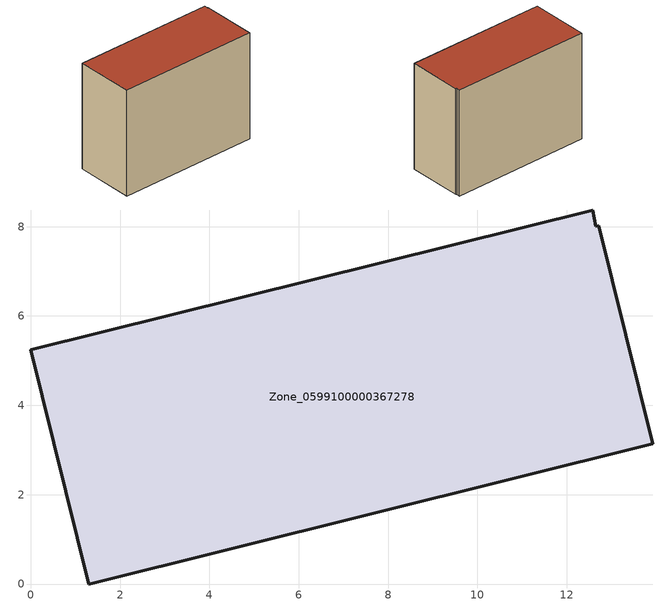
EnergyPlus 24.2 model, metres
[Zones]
Zone_0599100000367278
 floor ground (C_G): 12.71,8.02 13.93,3.14 1.3,0 0,5.24 12.58,8.37 12.65,8.01 z0
 wall outside (C_F): 1.3,0 13.93,3.14 12.71,8.02 12.65,8.01 12.58,8.37 0,5.24 1.3,0 z0:9.98
 roof outside (C_R): 13.93,3.14 12.71,8.02 12.65,8.01 12.58,8.37 0,5.24 1.3,0 z9.98
[BUILDING]
Pand.0599100000367278: North Axis=0; Terrain=City; Loads Convergence Tolerance Value=0.04; Temperature Convergence Tolerance Value=0.4; Solar Distribution=FullExterior; Maximum Number of Warmup Days=25; Minimum Number of Warmup Days=1
[Site:Location]
Rotterdam.The.Hague.AP_ZH_NLD Design_Conditions: Latitude=51.96; Longitude=4.45; Time Zone=1; Elevation=-4.5
[SITE:GROUNDTEMPERATURE:BUILDINGSURFACE]
18, 18, 18, 18, 18, 18, 18, 18, 18, 18, 18, 18
[MATERIAL] Thermal Absorptance=0.9; Solar Absorptance=0.7; Visible Absorptance=0.7
Name | Roughness | Thickness | Conductivity | Density | Specific Heat
G.TI.1992-2005 | MediumSmooth | 0.15 | 0.06 | 540 | 1210
F.TI.1992-2005 | Rough | 0.3 | 0.12 | 1920 | 840
R.TI.1992-2005 | MediumRough | 0.2 | 0.08 | 1500 | 1000
[CONSTRUCTION]
C_G: G.TI.1992-2005
C_F: F.TI.1992-2005
C_R: R.TI.1992-2005
[ZONE]
Zone_0599100000367278: Type=1; Multiplier=1; Ceiling Height=Autocalculate; Volume=Autocalculate; Floor Area=autocalculate; Part of Total Floor Area=Yes
[ZONEINFILTRATION:DESIGNFLOWRATE]
Infil_Zone_0599100000367278: Zone or ZoneList or Space or SpaceList=Zone_0599100000367278; Schedule=AlwaysOn; Design Flow Rate Calculation Method=Flow/Area; Flow Rate per Floor Area=0.0015; Constant Term Coefficient=1; Temperature Term Coefficient=0; Velocity Term Coefficient=0; Velocity Squared Term Coefficient=0
[HVACTEMPLATE:ZONE:IDEALLOADSAIRSYSTEM]
Zone_0599100000367278: Maximum Heating Supply Air Temperature=50; Minimum Cooling Supply Air Temperature=13; Maximum Heating Supply Air Humidity Ratio=0.0156; Minimum Cooling Supply Air Humidity Ratio=0.0077; Heating Limit=NoLimit; Cooling Limit=NoLimit; Dehumidification Control Type=ConstantSensibleHeatRatio; Cooling Sensible Heat Ratio=0.7; Dehumidification Setpoint=60; Humidification Control Type=None; Humidification Setpoint=30; Outdoor Air Method=None; Outdoor Air Flow Rate per Person=0.00944; Outdoor Air Flow Rate per Zone Floor Area=0; Outdoor Air Flow Rate per Zone=0; Demand Controlled Ventilation Type=None; Outdoor Air Economizer Type=NoEconomizer; Heat Recovery Type=None; Sensible Heat Recovery Effectiveness=0.7; Latent Heat Recovery Effectiveness=0.65
[ZONECONTROL:THERMOSTAT]
ThermostatControl_Zone_0599100000367278: Zone or ZoneList=Zone_0599100000367278; Control Type Schedule=DualSetpointControlType; Control 1=Thermostat_Zone_0599100000367278; Temperature Difference Between Cutout And Setpoint=0
[THERMOSTATSETPOINT:DUALSETPOINT]
Thermostat_Zone_0599100000367278: Heating Setpoint Temperature Schedule=HeatingSetpoint_Zone_0599100000367278; Cooling Setpoint Temperature Schedule=CoolingSetpoint_Zone_0599100000367278
[SCHEDULE:COMPACT]
HeatingSetpoint_Zone_0599100000367278: Through: 12/31, For: AllDays, Until: 24:00, 21
CoolingSetpoint_Zone_0599100000367278: Through: 12/31, For: AllDays, Until: 24:00, 24
DualSetpointControlType: Through: 12/31, For: AllDays, Until: 24:00, 4
AlwaysOn: Through: 12/31, For: AllDays, Until: 24:00, 1
